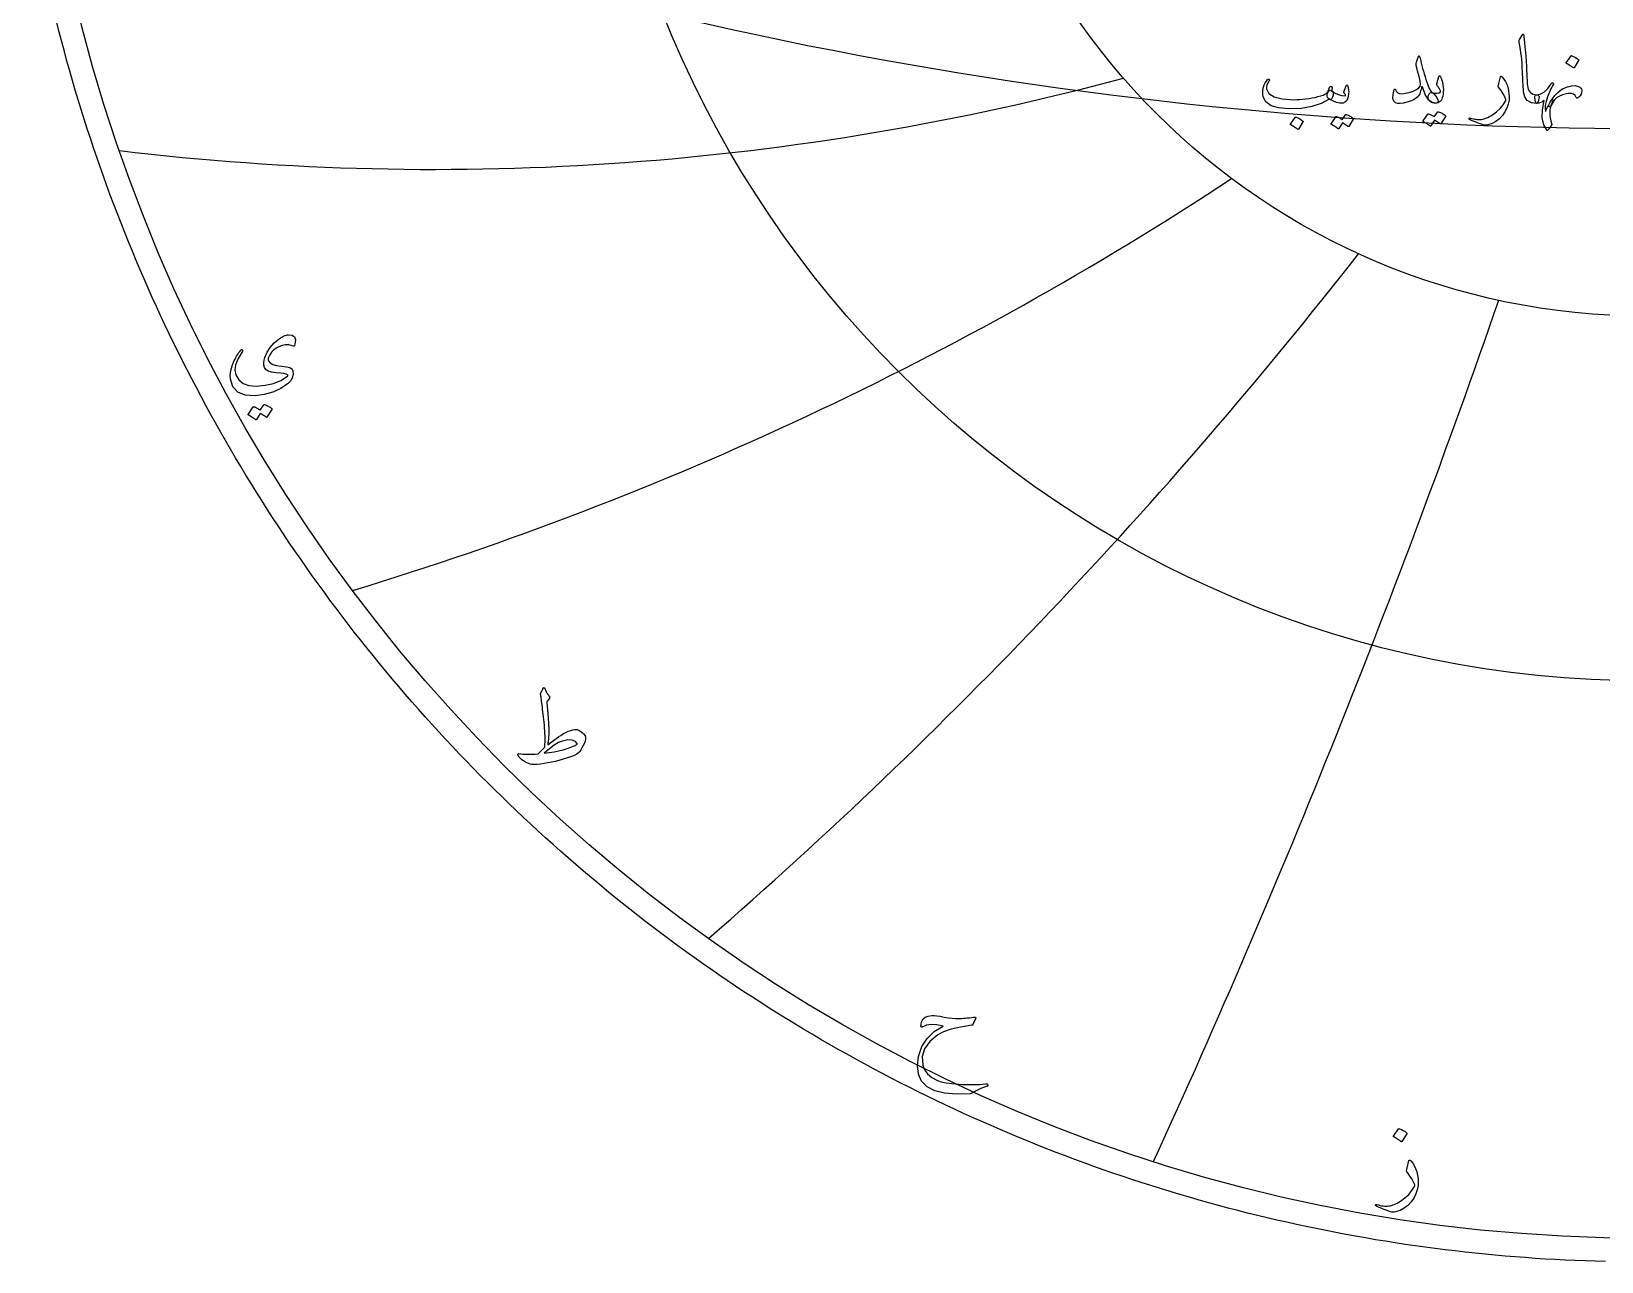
# Model space of a CAD drawing. Header units: millimetres. Extents: x -78 to 78, y -78 to 80.
# Drawn here: x -76.5 to -2.1, y -77.6 to -19.3 of the extents above; entities that cross this region are included whole.
import ezdxf

# ---------------------------------------------------------------- set-up
doc = ezdxf.new("R2010")
doc.units = ezdxf.units.MM
for name, color, linetype in [('CUT_OUTER', 1, 'Continuous'), ('ENGRAVE', 7, 'Continuous'), ('ENGRAVE_FINE', 8, 'Continuous'), ('TEXT', 5, 'Continuous')]:
    doc.layers.add(name, color=color, linetype=linetype)

msp = doc.modelspace()

# ---------------------------------------------------------------- linework, layer by layer
at = {"layer": 'CUT_OUTER'}
msp.add_lwpolyline([(-1.905, -77.6016), (-2.3811, -77.5885), (-2.8572, -77.5724), (-3.3331, -77.5534), (-3.8089, -77.5315), (-4.2845, -77.5067), (-4.76, -77.4789), (-5.2353, -77.4483), (-5.7104, -77.4147), (-6.1853, -77.3782), (-6.66, -77.3388), (-7.1344, -77.2964), (-7.6086, -77.2512), (-8.0824, -77.2031), (-8.556, -77.152), (-9.0292, -77.0981), (-9.5021, -77.0412), (-9.9747, -76.9815), (-10.4468, -76.9188), (-10.9186, -76.8533), (-11.39, -76.7848), (-11.8609, -76.7135), (-12.3314, -76.6393), (-12.8014, -76.5622), (-13.2709, -76.4822), (-13.74, -76.3993), (-14.2085, -76.3136), (-14.6765, -76.2249), (-15.1439, -76.1335), (-15.6107, -76.0391), (-16.077, -75.9419), (-16.5427, -75.8418), (-17.0077, -75.7389), (-17.4721, -75.6331), (-17.9359, -75.5245), (-18.399, -75.413), (-18.8613, -75.2987), (-19.323, -75.1815), (-19.7839, -75.0615), (-20.2441, -74.9387), (-20.7036, -74.8131), (-21.1622, -74.6847), (-21.6201, -74.5534), (-22.0771, -74.4194), (-22.5333, -74.2825), (-22.9887, -74.1428), (-23.4432, -74.0004), (-23.8968, -73.8551), (-24.3495, -73.7071), (-24.8013, -73.5563), (-25.2522, -73.4028), (-25.7021, -73.2464), (-26.1511, -73.0874), (-26.599, -72.9255), (-27.046, -72.7609), (-27.4919, -72.5936), (-27.9369, -72.4236), (-28.3807, -72.2508), (-28.8235, -72.0753), (-29.2652, -71.8971), (-29.7058, -71.7161), (-30.1453, -71.5325), (-30.5836, -71.3462), (-31.0208, -71.1572), (-31.4569, -70.9655), (-31.8917, -70.7712), (-32.3253, -70.5742), (-32.7578, -70.3745), (-33.189, -70.1722), (-33.6189, -69.9672), (-34.0476, -69.7596), (-34.475, -69.5494), (-34.9011, -69.3365), (-35.3259, -69.1211), (-35.7493, -68.903), (-36.1714, -68.6824), (-36.5922, -68.4591), (-37.0115, -68.2333), (-37.4295, -68.0049), (-37.8461, -67.774), (-38.2612, -67.5405), (-38.6749, -67.3045), (-39.0872, -67.0659), (-39.4979, -66.8248), (-39.9072, -66.5812), (-40.315, -66.3351), (-40.7213, -66.0864), (-41.126, -65.8353), (-41.5292, -65.5818), (-41.9308, -65.3257), (-42.3309, -65.0672), (-42.7293, -64.8062), (-43.1261, -64.5428), (-43.5214, -64.277), (-43.9149, -64.0087), (-44.3069, -63.7381), (-44.6971, -63.465), (-45.0857, -63.1896), (-45.4726, -62.9117), (-45.8577, -62.6315), (-46.2412, -62.349), (-46.6229, -62.0641), (-47.0028, -61.7768), (-47.381, -61.4873), (-47.7574, -61.1954), (-48.1319, -60.9012), (-48.5047, -60.6047), (-48.8757, -60.306), (-49.2448, -60.0049), (-49.612, -59.7016), (-49.9774, -59.3961), (-50.3409, -59.0883), (-50.7025, -58.7783), (-51.0622, -58.4661), (-51.42, -58.1517), (-51.7759, -57.8351), (-52.1298, -57.5163), (-52.4817, -57.1954), (-52.8317, -56.8723), (-53.1796, -56.547), (-53.5256, -56.2197), (-53.8695, -55.8902), (-54.2115, -55.5586), (-54.5513, -55.2249), (-54.8892, -54.8892), (-55.2249, -54.5513), (-55.5586, -54.2115), (-55.8902, -53.8695), (-56.2197, -53.5256), (-56.547, -53.1796), (-56.8723, -52.8317), (-57.1954, -52.4817), (-57.5163, -52.1298), (-57.8351, -51.7759), (-58.1517, -51.42), (-58.4661, -51.0622), (-58.7783, -50.7025), (-59.0883, -50.3409), (-59.3961, -49.9774), (-59.7016, -49.612), (-60.0049, -49.2448), (-60.306, -48.8757), (-60.6047, -48.5047), (-60.9012, -48.1319), (-61.1954, -47.7574), (-61.4873, -47.381), (-61.7768, -47.0028), (-62.0641, -46.6229), (-62.349, -46.2412), (-62.6315, -45.8577), (-62.9117, -45.4726), (-63.1896, -45.0857), (-63.465, -44.6971), (-63.7381, -44.3069), (-64.0087, -43.9149), (-64.277, -43.5214), (-64.5428, -43.1261), (-64.8062, -42.7293), (-65.0672, -42.3309), (-65.3257, -41.9308), (-65.5818, -41.5292), (-65.8353, -41.126), (-66.0864, -40.7213), (-66.3351, -40.315), (-66.5812, -39.9072), (-66.8248, -39.4979), (-67.0659, -39.0872), (-67.3045, -38.6749), (-67.5405, -38.2612), (-67.774, -37.8461), (-68.0049, -37.4295), (-68.2333, -37.0115), (-68.4591, -36.5922), (-68.6824, -36.1714), (-68.903, -35.7493), (-69.1211, -35.3259), (-69.3365, -34.9011), (-69.5494, -34.475), (-69.7596, -34.0476), (-69.9672, -33.6189), (-70.1722, -33.189), (-70.3745, -32.7578), (-70.5742, -32.3253), (-70.7712, -31.8917), (-70.9655, -31.4569), (-71.1572, -31.0208), (-71.3462, -30.5836), (-71.5325, -30.1453), (-71.7161, -29.7058), (-71.8971, -29.2652), (-72.0753, -28.8235), (-72.2508, -28.3807), (-72.4236, -27.9369), (-72.5936, -27.4919), (-72.7609, -27.046), (-72.9255, -26.599), (-73.0874, -26.1511), (-73.2464, -25.7021), (-73.4028, -25.2522), (-73.5563, -24.8013), (-73.7071, -24.3495), (-73.8551, -23.8968), (-74.0004, -23.4432), (-74.1428, -22.9887), (-74.2825, -22.5333), (-74.4194, -22.0771), (-74.5534, -21.6201), (-74.6847, -21.1622), (-74.8131, -20.7036), (-74.9387, -20.2441), (-75.0615, -19.7839), (-75.1815, -19.323), (-75.2987, -18.8613)], dxfattribs=at)
at = {"layer": 'ENGRAVE'}
for radius in [76.5, 50.0761, 32.7793]:
    msp.add_circle((0, 0), radius, dxfattribs=at)
for centre, radius, start, end in [((-57.3903, 99.403), 125.2286, 263.151501, 285.109988), ((-107.9263, 107.9263), 160.6356, 286.879767, 303.348632), ((-197.8941, 114.2542), 233.931, 311.00294, 321.982183), ((-440.9379, 118.149), 459.2309, 335.421907, 340.911529)]:
    msp.add_arc(centre, radius, start, end, dxfattribs=at)
at = {"layer": 'ENGRAVE_FINE'}
msp.add_arc((0, 178.2403), 202.1254, 247.925664, 292.074336, dxfattribs=at)
at = {"layer": 'TEXT'}
for points in [[(-5.8362, -19.4408), (-5.8274, -19.4272), (-5.8192, -19.4181), (-5.8116, -19.4136), (-5.8045, -19.4136), (-5.7938, -19.4195), (-5.7842, -19.4374), (-5.7757, -19.4671), (-5.7683, -19.5086), (-5.731, -19.8465), (-5.7005, -20.159), (-5.6767, -20.446), (-5.6598, -20.7075), (-5.6489, -20.9312), (-5.6388, -21.1317), (-5.6297, -21.309), (-5.6213, -21.4631), (-5.6141, -21.594), (-5.6083, -21.7017), (-5.6039, -21.7863), (-5.601, -21.8476), (-5.5608, -22.0314), (-5.472, -22.1666), (-5.3346, -22.2531), (-5.1485, -22.291), (-5.0968, -22.3046), (-5.0637, -22.3362), (-5.0493, -22.386), (-5.0535, -22.4539), (-5.0747, -22.5608), (-5.0976, -22.6371), (-5.1222, -22.6829), (-5.1485, -22.6982), (-5.4104, -22.6637), (-5.6032, -22.5602), (-5.7271, -22.3877), (-5.7819, -22.1462), (-5.7905, -22.0307), (-5.7983, -21.9149), (-5.8052, -21.7989), (-5.8113, -21.6825), (-5.8168, -21.5659), (-5.8221, -21.4489), (-5.827, -21.3317), (-5.8317, -21.2142), (-5.8402, -20.9902), (-5.852, -20.7884), (-5.8673, -20.609), (-5.886, -20.4519), (-5.908, -20.3011), (-5.9335, -20.1403), (-5.9623, -19.9697), (-5.9946, -19.7891), (-5.9988, -19.7566), (-5.9979, -19.7269), (-5.992, -19.7), (-5.981, -19.676)], [(-10.6816, -20.5537), (-10.6556, -20.6723), (-10.6273, -20.7929), (-10.5968, -20.9155), (-10.564, -21.0401), (-10.5289, -21.1672), (-10.4916, -21.2974), (-10.452, -21.4307), (-10.4102, -21.5671), (-10.3256, -21.8126), (-10.2484, -21.9969), (-10.1786, -22.1202), (-10.1161, -22.1824), (-10.0615, -22.2195), (-10.0064, -22.2718), (-9.9507, -22.3394), (-9.8944, -22.4222), (-9.8413, -22.5248), (-9.8265, -22.602), (-9.8503, -22.6538), (-9.9125, -22.6801), (-10.1136, -22.6597), (-10.2914, -22.5263), (-10.4461, -22.2797), (-10.5776, -21.92), (-10.5804, -21.9141), (-10.5844, -21.9098), (-10.5894, -21.9073), (-10.5957, -21.9064), (-10.6002, -21.9073), (-10.6047, -21.9098), (-10.6092, -21.9141), (-10.6138, -21.92), (-10.6265, -21.9783), (-10.642, -22.0399), (-10.6604, -22.1049), (-10.6816, -22.1734), (-10.7048, -22.2381), (-10.7291, -22.2921), (-10.7546, -22.3354), (-10.7812, -22.3679), (-10.8767, -22.4513), (-10.9961, -22.5251), (-11.1391, -22.5893), (-11.306, -22.6439), (-11.4756, -22.6843), (-11.6227, -22.7016), (-11.7471, -22.6956), (-11.8489, -22.6665), (-11.936, -22.5936), (-11.9755, -22.4652), (-11.9676, -22.2814), (-11.9122, -22.0422), (-11.9068, -22.0342), (-11.8998, -22.0286), (-11.891, -22.0252), (-11.8805, -22.0241), (-11.8681, -22.0255), (-11.8579, -22.0297), (-11.85, -22.0368), (-11.8443, -22.0467), (-11.8228, -22.0967), (-11.7991, -22.1383), (-11.7731, -22.1714), (-11.7448, -22.196), (-11.6566, -22.2288), (-11.5367, -22.2367), (-11.3851, -22.2197), (-11.2019, -22.1779), (-11.0065, -22.1151), (-10.8547, -22.0444), (-10.7464, -21.9658), (-10.6816, -21.8793), (-10.6709, -21.7916), (-10.6884, -21.6418), (-10.7342, -21.4297), (-10.8083, -21.1554), (-10.8439, -21.0109), (-10.8649, -20.8942), (-10.8711, -20.8051), (-10.8626, -20.7437), (-10.7766, -20.4994), (-10.7673, -20.4737), (-10.7574, -20.4553), (-10.7469, -20.4443), (-10.7359, -20.4406), (-10.7223, -20.4477), (-10.7088, -20.4689), (-10.6952, -20.5042), (-10.6816, -20.5537)], [(-3.5334, -20.4451), (-3.5277, -20.4395), (-3.5198, -20.4361), (-3.5096, -20.4349), (-3.4972, -20.4361), (-3.4093, -20.4717), (-3.3264, -20.5153), (-3.2487, -20.5667), (-3.176, -20.6261), (-3.1689, -20.6351), (-3.1658, -20.6442), (-3.1667, -20.6532), (-3.1715, -20.6623), (-3.3841, -21.0061), (-3.392, -21.0143), (-3.4022, -21.0163), (-3.4146, -21.0121), (-3.4293, -21.0016), (-3.4421, -20.9926), (-3.4621, -20.979), (-3.4896, -20.9609), (-3.5243, -20.9383), (-3.567, -20.9111), (-3.6182, -20.8794), (-3.6779, -20.8433), (-3.746, -20.8025), (-3.7551, -20.7958), (-3.7596, -20.789), (-3.7596, -20.7822), (-3.7551, -20.7754)], [(-14.8846, -22.101), (-14.8802, -22.1032), (-14.8761, -22.1055), (-14.8723, -22.1078), (-14.8688, -22.11), (-14.8652, -22.1126), (-14.8614, -22.1157), (-14.8573, -22.1194), (-14.8529, -22.1236), (-14.8165, -22.1666), (-14.802, -22.2277), (-14.8097, -22.3068), (-14.8394, -22.4041), (-14.8668, -22.4632), (-14.8948, -22.5002), (-14.9233, -22.5152), (-14.9525, -22.5082), (-14.9672, -22.5011), (-14.9796, -22.498), (-14.9898, -22.4988), (-14.9977, -22.5036), (-15.3687, -22.7067), (-15.8121, -22.8497), (-16.3278, -22.9329), (-16.916, -22.9561), (-17.3916, -22.9153), (-17.7507, -22.8068), (-17.9933, -22.6303), (-18.1194, -22.386), (-18.1389, -22.2706), (-18.1431, -22.1553), (-18.1321, -22.0399), (-18.1058, -21.9245), (-18.0699, -21.8225), (-18.0255, -21.7289), (-17.9726, -21.6438), (-17.9113, -21.5671), (-17.8997, -21.5575), (-17.8875, -21.5513), (-17.8748, -21.5485), (-17.8615, -21.549), (-17.8491, -21.5544), (-17.8389, -21.5615), (-17.831, -21.5702), (-17.8253, -21.5807), (-17.8228, -21.5909), (-17.8242, -21.6033), (-17.8296, -21.618), (-17.8389, -21.635), (-17.9045, -21.7311), (-17.9475, -21.825), (-17.9678, -21.9166), (-17.9656, -22.006), (-17.8581, -22.2299), (-17.6082, -22.3905), (-17.2157, -22.4878), (-16.6807, -22.5217), (-16.5338, -22.5195), (-16.3872, -22.5127), (-16.2409, -22.5014), (-16.0948, -22.4855), (-15.9499, -22.4652), (-15.807, -22.4403), (-15.666, -22.4109), (-15.527, -22.377), (-15.3922, -22.3385), (-15.2816, -22.3), (-15.1954, -22.2616), (-15.1334, -22.2231), (-15.1095, -22.2028), (-15.0876, -22.1779), (-15.0677, -22.1485), (-15.0497, -22.1146), (-15.0329, -22.0767), (-15.0164, -22.0354), (-15.0001, -21.9907), (-14.9841, -21.9426), (-14.9779, -21.9279), (-14.9683, -21.9155), (-14.9553, -21.9053), (-14.9389, -21.8974), (-14.9214, -21.8932), (-14.905, -21.894), (-14.8897, -21.8999), (-14.8755, -21.911), (-14.8642, -21.9262), (-14.8575, -21.9449), (-14.8552, -21.967), (-14.8575, -21.9924)], [(-9.7677, -22.015), (-9.7943, -21.9706), (-9.8198, -21.9325), (-9.8441, -21.9005), (-9.8673, -21.8748), (-9.8839, -21.8527), (-9.8933, -21.8273), (-9.8953, -21.7984), (-9.8899, -21.7662), (-9.7949, -21.4224), (-9.7816, -21.3924), (-9.7643, -21.3839), (-9.7431, -21.3969), (-9.718, -21.4314), (-9.6801, -21.5046), (-9.6478, -21.5931), (-9.6213, -21.6969), (-9.6003, -21.816), (-9.5882, -21.9302), (-9.5834, -22.0422), (-9.5859, -22.1519), (-9.5958, -22.2593), (-9.6119, -22.3529), (-9.6331, -22.4346), (-9.6594, -22.5045), (-9.6908, -22.5624), (-9.7296, -22.6054), (-9.7824, -22.6394), (-9.8495, -22.6642), (-9.9306, -22.6801), (-10.0137, -22.6832), (-10.0912, -22.6699), (-10.163, -22.6402), (-10.2292, -22.5941), (-10.2804, -22.5356), (-10.3072, -22.4686), (-10.3098, -22.3931), (-10.288, -22.3091), (-10.2532, -22.2404), (-10.2122, -22.1971), (-10.165, -22.1793), (-10.1116, -22.1869), (-9.9883, -22.2166), (-9.8808, -22.2197), (-9.7892, -22.1963), (-9.7134, -22.1462), (-9.7117, -22.1329), (-9.7202, -22.1066), (-9.7389, -22.0673), (-9.7677, -22.015)], [(-6.8768, -21.4359), (-6.8742, -21.4277), (-6.8711, -21.4212), (-6.8674, -21.4164), (-6.8632, -21.4133), (-6.8505, -21.4122), (-6.8349, -21.4178), (-6.8165, -21.4303), (-6.7953, -21.4495), (-6.7128, -21.5476), (-6.6415, -21.661), (-6.5816, -21.7897), (-6.5329, -21.9336), (-6.495, -22.0885), (-6.4719, -22.2412), (-6.4634, -22.3917), (-6.4696, -22.5398), (-6.5097, -22.7349), (-6.5759, -22.9221), (-6.6681, -23.1014), (-6.7863, -23.2727), (-6.9277, -23.428), (-7.0894, -23.5544), (-7.2715, -23.6519), (-7.474, -23.7206), (-7.5283, -23.7322), (-7.5825, -23.7353), (-7.6368, -23.73), (-7.6911, -23.7161), (-7.8163, -23.6724), (-7.9292, -23.6319), (-8.03, -23.5944), (-8.1187, -23.56), (-8.1949, -23.5288), (-8.2583, -23.5007), (-8.3091, -23.4756), (-8.3471, -23.4537), (-8.3551, -23.4469), (-8.3607, -23.4401), (-8.3641, -23.4334), (-8.3652, -23.4266), (-8.3644, -23.4178), (-8.3618, -23.4096), (-8.3576, -23.402), (-8.3517, -23.3949), (-8.344, -23.3895), (-8.3347, -23.387), (-8.3237, -23.3873), (-8.3109, -23.3904), (-8.2335, -23.4112), (-8.1594, -23.4283), (-8.0887, -23.4417), (-8.0214, -23.4515), (-7.9569, -23.4575), (-7.8947, -23.4599), (-7.8348, -23.4587), (-7.7771, -23.4537), (-7.7195, -23.4445), (-7.66, -23.4305), (-7.5985, -23.4117), (-7.535, -23.3881), (-7.4696, -23.3594), (-7.4021, -23.3253), (-7.3327, -23.2859), (-7.2613, -23.2411), (-7.0609, -23.0969), (-6.8892, -22.9402), (-6.7464, -22.7711), (-6.6325, -22.5896), (-6.6251, -22.5749), (-6.6212, -22.5579), (-6.6206, -22.5387), (-6.6234, -22.5172), (-6.6709, -22.3902), (-6.7456, -22.2491), (-6.8474, -22.0939), (-6.9763, -21.9245), (-6.982, -21.9138), (-6.9854, -21.9042), (-6.9865, -21.8957), (-6.9854, -21.8883)], [(-15.0203, -22.4629), (-15.0695, -22.4163), (-15.095, -22.3577), (-15.0967, -22.2873), (-15.0746, -22.205), (-15.0268, -22.1312), (-14.983, -22.0863), (-14.9431, -22.0702), (-14.9072, -22.0829), (-14.7376, -22.1951), (-14.5679, -22.274), (-14.3982, -22.3196), (-14.2286, -22.3317), (-14.2227, -22.3306), (-14.2184, -22.3272), (-14.2159, -22.3215), (-14.215, -22.3136), (-14.2193, -22.2986), (-14.232, -22.2763), (-14.2532, -22.2466), (-14.2829, -22.2096), (-14.2885, -22.1983), (-14.2919, -22.1869), (-14.2931, -22.1756), (-14.2919, -22.1643), (-14.1833, -21.8522), (-14.1783, -21.8403), (-14.172, -21.8318), (-14.1647, -21.8267), (-14.1562, -21.825), (-14.1477, -21.8264), (-14.1404, -21.8307), (-14.1341, -21.8377), (-14.1291, -21.8476), (-14.0951, -21.9491), (-14.0748, -22.0501), (-14.068, -22.1505), (-14.0748, -22.2503), (-14.0968, -22.3744), (-14.1268, -22.4754), (-14.1647, -22.5531), (-14.2105, -22.6077), (-14.2453, -22.6377), (-14.2772, -22.6597), (-14.3063, -22.6739), (-14.3326, -22.6801), (-14.4842, -22.6835), (-14.6493, -22.6484), (-14.828, -22.5749), (-15.0203, -22.4629)], [(-4.4247, -22.662), (-4.4744, -22.7689), (-4.5106, -22.8814), (-4.5332, -22.9996), (-4.5423, -23.1234), (-4.5383, -23.2524), (-4.5219, -23.3859), (-4.4931, -23.5238), (-4.4518, -23.6664), (-4.4467, -23.6853), (-4.445, -23.7014), (-4.4467, -23.7147), (-4.4518, -23.7252), (-4.6147, -23.9559), (-4.6297, -23.9726), (-4.643, -23.9819), (-4.6545, -23.9839), (-4.6644, -23.9785), (-4.8194, -23.713), (-4.8952, -23.387), (-4.8918, -23.0004), (-4.8092, -22.5534), (-4.8881, -22.6167), (-4.971, -22.662), (-5.0578, -22.6891), (-5.1485, -22.6982), (-5.168, -22.6922), (-5.1859, -22.6744), (-5.202, -22.6447), (-5.2164, -22.6032), (-5.2246, -22.5781), (-5.2311, -22.5528), (-5.2359, -22.5272), (-5.239, -22.5014), (-5.2413, -22.4755), (-5.2435, -22.4499), (-5.2458, -22.4246), (-5.2481, -22.3996), (-5.2452, -22.3538), (-5.2277, -22.3204), (-5.1955, -22.2995), (-5.1485, -22.291), (-4.9639, -22.2497), (-4.79, -22.1485), (-4.6268, -21.9873), (-4.4744, -21.7662), (-4.4538, -21.7382), (-4.4326, -21.7221), (-4.4108, -21.7178), (-4.3885, -21.7255), (-4.3721, -21.7399), (-4.3636, -21.756), (-4.363, -21.7738), (-4.3704, -21.7933), (-4.4104, -21.864), (-4.449, -21.9358), (-4.4862, -22.0088), (-4.5219, -22.0829), (-4.5563, -22.1581), (-4.5892, -22.2344), (-4.6208, -22.3119), (-4.6509, -22.3905), (-4.7176, -22.6046), (-4.7549, -22.7898), (-4.7628, -22.9462), (-4.7414, -23.0737), (-4.7394, -23.0776), (-4.738, -23.0805), (-4.7371, -23.0822), (-4.7368, -23.0827), (-4.7365, -23.0822), (-4.7357, -23.0805), (-4.7343, -23.0776), (-4.7323, -23.0737), (-4.7047, -23.0088), (-4.6763, -22.9453), (-4.6471, -22.8832), (-4.6169, -22.8226), (-4.5857, -22.7631), (-4.553, -22.7044), (-4.519, -22.6466), (-4.4835, -22.5896), (-4.4577, -22.55), (-4.4348, -22.5263), (-4.4148, -22.5183), (-4.3975, -22.5263), (-4.389, -22.5432), (-4.3907, -22.5715), (-4.4026, -22.6111), (-4.4247, -22.662)], [(-3.2846, -22.4177), (-3.3431, -22.3261), (-3.4192, -22.2639), (-3.5128, -22.2311), (-3.6239, -22.2277), (-3.6869, -22.2357), (-3.7494, -22.2463), (-3.8114, -22.2595), (-3.8727, -22.2752), (-3.9335, -22.294), (-3.9937, -22.3164), (-4.0534, -22.3426), (-4.1125, -22.3724), (-4.2137, -22.4403), (-4.3093, -22.5353), (-4.3992, -22.6575), (-4.4835, -22.8068), (-4.5075, -22.8404), (-4.5298, -22.8599), (-4.5505, -22.8653), (-4.5694, -22.8565), (-4.5853, -22.839), (-4.5921, -22.8181), (-4.5898, -22.7937), (-4.5785, -22.766), (-4.5612, -22.7296), (-4.5457, -22.697), (-4.5318, -22.6685), (-4.5197, -22.6439), (-4.5089, -22.623), (-4.4993, -22.6054), (-4.4908, -22.5913), (-4.4835, -22.5805), (-4.417, -22.4804), (-4.3489, -22.3883), (-4.279, -22.304), (-4.2075, -22.2277), (-4.1343, -22.1589), (-4.0593, -22.0976), (-3.9827, -22.0436), (-3.9044, -21.9969), (-3.7033, -21.9056), (-3.5164, -21.8578), (-3.3437, -21.8536), (-3.185, -21.8929), (-3.1175, -21.9271), (-3.0685, -21.9709), (-3.0383, -22.0244), (-3.0267, -22.0874), (-3.0335, -22.1734), (-3.0584, -22.2548), (-3.1013, -22.3317), (-3.1624, -22.4041), (-3.2023, -22.4355), (-3.2359, -22.4482), (-3.2634, -22.4423), (-3.2846, -22.4177)], [(-16.5993, -23.3587), (-16.5936, -23.3531), (-16.5857, -23.3497), (-16.5755, -23.3485), (-16.5631, -23.3497), (-16.4751, -23.3853), (-16.3923, -23.4288), (-16.3145, -23.4803), (-16.2419, -23.5397), (-16.2348, -23.5487), (-16.2317, -23.5578), (-16.2325, -23.5668), (-16.2373, -23.5759), (-16.45, -23.9197), (-16.4579, -23.9279), (-16.4681, -23.9299), (-16.4805, -23.9256), (-16.4952, -23.9152), (-16.5079, -23.9061), (-16.528, -23.8926), (-16.5554, -23.8745), (-16.5902, -23.8518), (-16.6329, -23.8247), (-16.6841, -23.793), (-16.7438, -23.7568), (-16.8119, -23.7161), (-16.821, -23.7093), (-16.8255, -23.7025), (-16.8255, -23.6958), (-16.821, -23.689)], [(-14.215, -23.232), (-14.2094, -23.2264), (-14.2014, -23.223), (-14.1913, -23.2219), (-14.1788, -23.223), (-14.1343, -23.2397), (-14.0912, -23.258), (-14.0495, -23.2781), (-14.0092, -23.2999), (-13.97, -23.3236), (-13.9317, -23.3497), (-13.8942, -23.3779), (-13.8576, -23.4085), (-13.8505, -23.4178), (-13.8474, -23.4277), (-13.8483, -23.4382), (-13.8531, -23.4492), (-14.0702, -23.793), (-14.0762, -23.7976), (-14.0849, -23.7976), (-14.0965, -23.793), (-14.111, -23.784), (-14.1209, -23.7756), (-14.137, -23.7642), (-14.1593, -23.7496), (-14.1879, -23.732), (-14.2229, -23.7109), (-14.2648, -23.6861), (-14.3134, -23.6577), (-14.3688, -23.6256), (-14.5408, -23.8926), (-14.5487, -23.9008), (-14.5589, -23.9027), (-14.5713, -23.8985), (-14.586, -23.888), (-14.5987, -23.879), (-14.6188, -23.8654), (-14.6462, -23.8473), (-14.681, -23.8247), (-14.7237, -23.7976), (-14.7749, -23.7659), (-14.8345, -23.7297), (-14.9027, -23.689), (-14.9098, -23.6822), (-14.9129, -23.6754), (-14.912, -23.6686), (-14.9072, -23.6618), (-14.6855, -23.3316), (-14.6799, -23.3259), (-14.672, -23.3225), (-14.6618, -23.3214), (-14.6493, -23.3225), (-14.6114, -23.3348), (-14.5747, -23.3491), (-14.5391, -23.3654), (-14.5046, -23.3836), (-14.4712, -23.4035), (-14.439, -23.4249), (-14.4079, -23.4476), (-14.3779, -23.4718)], [(-9.8492, -23.1008), (-9.8435, -23.0952), (-9.8356, -23.0918), (-9.8254, -23.0906), (-9.813, -23.0918), (-9.7684, -23.1085), (-9.7253, -23.1268), (-9.6836, -23.1469), (-9.6433, -23.1687), (-9.6042, -23.1924), (-9.5658, -23.2185), (-9.5284, -23.2467), (-9.4918, -23.2773), (-9.4847, -23.2866), (-9.4816, -23.2965), (-9.4824, -23.307), (-9.4872, -23.318), (-9.7044, -23.6618), (-9.7103, -23.6664), (-9.7191, -23.6664), (-9.7307, -23.6618), (-9.7451, -23.6528), (-9.755, -23.6444), (-9.7711, -23.633), (-9.7935, -23.6184), (-9.822, -23.6008), (-9.8571, -23.5797), (-9.8989, -23.5549), (-9.9476, -23.5265), (-10.003, -23.4944), (-10.1749, -23.7614), (-10.1828, -23.7696), (-10.193, -23.7715), (-10.2054, -23.7673), (-10.2202, -23.7568), (-10.2329, -23.7478), (-10.253, -23.7342), (-10.2804, -23.7161), (-10.3152, -23.6935), (-10.3579, -23.6664), (-10.409, -23.6347), (-10.4687, -23.5985), (-10.5368, -23.5578), (-10.5439, -23.551), (-10.547, -23.5442), (-10.5462, -23.5374), (-10.5414, -23.5306), (-10.3197, -23.2004), (-10.314, -23.1947), (-10.3061, -23.1913), (-10.2959, -23.1902), (-10.2835, -23.1913), (-10.2456, -23.2036), (-10.2088, -23.2179), (-10.1732, -23.2342), (-10.1387, -23.2524), (-10.1054, -23.2723), (-10.0731, -23.2937), (-10.042, -23.3164), (-10.012, -23.3406)], [(-64.1377, -34.1954), (-64.2939, -34.1432), (-64.4683, -34.1411), (-64.6607, -34.189), (-64.8712, -34.287), (-65.0048, -34.3805), (-65.1161, -34.4921), (-65.2051, -34.6218), (-65.2718, -34.7696), (-65.2784, -34.7992), (-65.279, -34.8299), (-65.2736, -34.8619), (-65.2621, -34.8951), (-65.1855, -34.9982), (-65.057, -35.0761), (-64.8767, -35.1285), (-64.6444, -35.1557), (-64.4152, -35.1801), (-64.2487, -35.2245), (-64.1449, -35.2887), (-64.1039, -35.3729), (-64.0994, -35.549), (-64.1341, -35.7058), (-64.208, -35.8434), (-64.3211, -35.9616), (-64.6803, -36.2068), (-65.0631, -36.3875), (-65.4693, -36.5036), (-65.8991, -36.5552), (-66.3684, -36.5226), (-66.7195, -36.3814), (-66.9524, -36.1317), (-67.067, -35.7734), (-67.0736, -35.5767), (-67.0453, -35.3632), (-66.9819, -35.1328), (-66.8836, -34.8854), (-66.8494, -34.8167), (-66.8142, -34.7503), (-66.7782, -34.6864), (-66.7412, -34.6249), (-66.7031, -34.5654), (-66.6634, -34.5078), (-66.6222, -34.452), (-66.5796, -34.398), (-66.5566, -34.3757), (-66.5361, -34.3667), (-66.518, -34.3709), (-66.5023, -34.3884), (-66.4936, -34.4101), (-66.4915, -34.4318), (-66.496, -34.4535), (-66.5072, -34.4753), (-66.7056, -34.795), (-66.8233, -35.0833), (-66.8601, -35.3403), (-66.816, -35.5659), (-66.6743, -35.8036), (-66.4662, -35.9713), (-66.1917, -36.069), (-65.8509, -36.0967), (-65.4141, -36.062), (-65.0208, -35.9725), (-64.671, -35.828), (-64.3645, -35.6286), (-64.3461, -35.6117), (-64.3392, -35.5948), (-64.3437, -35.5779), (-64.3597, -35.5611), (-64.4245, -35.5297), (-64.537, -35.5031), (-64.6972, -35.4814), (-64.905, -35.4645), (-65.1164, -35.4386), (-65.2778, -35.3897), (-65.3891, -35.318), (-65.4503, -35.2233), (-65.4787, -35.112), (-65.4865, -34.9952), (-65.4738, -34.8731), (-65.4407, -34.7455), (-65.333, -34.4949), (-65.1837, -34.2641), (-64.9928, -34.0533), (-64.7602, -33.8624), (-64.6984, -33.8171), (-64.6384, -33.7779), (-64.5802, -33.7447), (-64.5238, -33.7176), (-64.4695, -33.6962), (-64.4176, -33.6802), (-64.3681, -33.6696), (-64.3211, -33.6645), (-64.1371, -33.6817), (-64.0243, -33.7622), (-63.9827, -33.9061), (-64.0122, -34.1133), (-64.0346, -34.1691), (-64.0629, -34.2014), (-64.0973, -34.2101), (-64.1377, -34.1954)], [(-65.4889, -36.9798), (-65.4829, -36.9738), (-65.4745, -36.9702), (-65.4636, -36.969), (-65.4503, -36.9702), (-65.4028, -36.988), (-65.3568, -37.0076), (-65.3123, -37.029), (-65.2694, -37.0522), (-65.2276, -37.0776), (-65.1867, -37.1053), (-65.1468, -37.1355), (-65.1077, -37.1681), (-65.1002, -37.178), (-65.0968, -37.1886), (-65.0977, -37.1997), (-65.1029, -37.2115), (-65.3345, -37.5782), (-65.3408, -37.5831), (-65.3502, -37.5831), (-65.3626, -37.5782), (-65.3779, -37.5686), (-65.3885, -37.5597), (-65.4057, -37.5475), (-65.4295, -37.5319), (-65.46, -37.5131), (-65.4974, -37.4906), (-65.542, -37.4642), (-65.5939, -37.4339), (-65.653, -37.3997), (-65.8364, -37.6844), (-65.8448, -37.6932), (-65.8557, -37.6953), (-65.869, -37.6907), (-65.8846, -37.6796), (-65.8982, -37.6699), (-65.9196, -37.6555), (-65.9489, -37.6362), (-65.986, -37.612), (-66.0315, -37.5831), (-66.0861, -37.5493), (-66.1498, -37.5107), (-66.2225, -37.4673), (-66.23, -37.46), (-66.2333, -37.4528), (-66.2324, -37.4455), (-66.2273, -37.4383), (-65.9908, -37.086), (-65.9848, -37.08), (-65.9763, -37.0764), (-65.9655, -37.0752), (-65.9522, -37.0764), (-65.9118, -37.0895), (-65.8726, -37.1047), (-65.8346, -37.1221), (-65.7978, -37.1415), (-65.7622, -37.1628), (-65.7278, -37.1855), (-65.6946, -37.2098), (-65.6627, -37.2356)], [(-52.3589, -50.6648), (-52.336, -50.6123), (-52.3155, -50.5658), (-52.2974, -50.5254), (-52.2817, -50.491), (-52.2687, -50.463), (-52.2588, -50.4416), (-52.2518, -50.4268), (-52.2479, -50.4186), (-52.2398, -50.4081), (-52.2298, -50.4005), (-52.218, -50.396), (-52.2045, -50.3945), (-52.1933, -50.3963), (-52.184, -50.4017), (-52.1764, -50.4108), (-52.1707, -50.4235), (-52.1454, -50.485), (-52.1224, -50.5393), (-52.1019, -50.5863), (-52.0838, -50.6261), (-52.0734, -50.6436), (-52.0615, -50.6623), (-52.0481, -50.6822), (-52.0332, -50.7034), (-52.0164, -50.7257), (-51.9976, -50.7492), (-51.9766, -50.7739), (-51.9535, -50.7999), (-51.9391, -50.8261), (-51.9342, -50.8518), (-51.9391, -50.8768), (-51.9535, -50.9012), (-52.0452, -51.0219), (-52.0576, -51.0415), (-52.0657, -51.0617), (-52.0697, -51.0825), (-52.0694, -51.1039), (-52.0223, -51.635), (-51.9921, -52.0654), (-51.9789, -52.3951), (-51.9825, -52.624), (-51.9875, -52.7095), (-51.9927, -52.7875), (-51.9983, -52.8579), (-52.0042, -52.9208), (-52.0104, -52.9765), (-52.0169, -53.0252), (-52.0237, -53.0669), (-52.0307, -53.1018), (-51.8864, -52.9914), (-51.7527, -52.8919), (-51.6295, -52.8032), (-51.5168, -52.7254), (-51.415, -52.6581), (-51.3244, -52.6011), (-51.2449, -52.5544), (-51.1766, -52.5179), (-51.055, -52.4636), (-50.9413, -52.4213), (-50.8355, -52.3912), (-50.7374, -52.3731), (-50.6856, -52.3716), (-50.6313, -52.3815), (-50.5746, -52.4029), (-50.5154, -52.4358), (-50.3984, -52.5188), (-50.3128, -52.5987), (-50.2585, -52.6756), (-50.2355, -52.7495), (-50.2371, -52.8318), (-50.2561, -52.9244), (-50.2926, -53.0273), (-50.3465, -53.1404), (-50.4069, -53.2517), (-50.4624, -53.3443), (-50.513, -53.4182), (-50.5589, -53.4734), (-50.653, -53.543), (-50.8146, -53.6218), (-51.0439, -53.7095), (-51.3407, -53.8064), (-51.5061, -53.8543), (-51.6742, -53.8968), (-51.8451, -53.9339), (-52.0187, -53.9656), (-52.1944, -53.9921), (-52.3716, -54.0139), (-52.5503, -54.0308), (-52.7305, -54.0428), (-52.7964, -54.0295), (-52.859, -54.0139), (-52.9182, -53.9958), (-52.9742, -53.9753), (-53.0274, -53.9523), (-53.0786, -53.927), (-53.1276, -53.8993), (-53.1745, -53.8691), (-53.2568, -53.8088), (-53.3253, -53.7484), (-53.3799, -53.6881), (-53.4206, -53.6278), (-53.4429, -53.5777), (-53.4471, -53.5433), (-53.4332, -53.5246), (-53.4013, -53.5216), (-53.3109, -53.5323), (-53.2137, -53.5403), (-53.1095, -53.5456), (-52.9983, -53.5482), (-52.8802, -53.548), (-52.7552, -53.5452), (-52.6233, -53.5396), (-52.4844, -53.5313), (-52.1659, -53.2176), (-52.16, -53.0915), (-52.1568, -52.9643), (-52.1564, -52.8358), (-52.1586, -52.7061), (-52.1633, -52.5749), (-52.1701, -52.4419), (-52.179, -52.307), (-52.19, -52.1704), (-52.2024, -52.0351), (-52.2153, -51.9044), (-52.2289, -51.7782), (-52.2431, -51.6565), (-52.2573, -51.539), (-52.2708, -51.4254), (-52.2838, -51.3158), (-52.2962, -51.2101), (-52.3078, -51.1122), (-52.3185, -51.0261), (-52.3283, -50.9517), (-52.3372, -50.8892), (-52.3452, -50.838), (-52.3523, -50.7981), (-52.3585, -50.7693), (-52.3637, -50.7516), (-52.367, -50.7317), (-52.3673, -50.7106), (-52.3646, -50.6883), (-52.3589, -50.6648)], [(-51.3262, -52.9232), (-51.5129, -53.0007), (-51.7207, -53.1223), (-51.9496, -53.2879), (-52.1997, -53.4975), (-51.9573, -53.4675), (-51.7273, -53.4305), (-51.5097, -53.3867), (-51.3045, -53.3358), (-51.1119, -53.2787), (-50.9323, -53.2158), (-50.7656, -53.1472), (-50.612, -53.0728), (-50.7163, -52.944), (-50.8701, -52.8762), (-51.0734, -52.8692), (-51.3262, -52.9232)], [(-31.7599, -66.0955), (-31.8757, -66.3561), (-31.8863, -66.3733), (-31.8987, -66.3862), (-31.9128, -66.395), (-31.9288, -66.3995), (-32.4642, -66.484), (-32.9121, -66.5877), (-33.2725, -66.7108), (-33.5455, -66.8531), (-33.9282, -67.1653), (-34.174, -67.5082), (-34.2829, -67.8819), (-34.2549, -68.2864), (-34.1698, -68.5054), (-34.0256, -68.699), (-33.8224, -68.8673), (-33.56, -69.0103), (-33.3757, -69.0742), (-33.1461, -69.1261), (-32.8714, -69.1659), (-32.5514, -69.1937), (-32.3813, -69.2018), (-32.2136, -69.2069), (-32.0483, -69.209), (-31.8854, -69.2081), (-31.7255, -69.2045), (-31.5693, -69.1985), (-31.4167, -69.19), (-31.2677, -69.1792), (-31.2327, -69.1768), (-31.205, -69.1792), (-31.1845, -69.1864), (-31.1712, -69.1985), (-31.1639, -69.2133), (-31.1615, -69.2286), (-31.1639, -69.2446), (-31.1712, -69.2612), (-31.1765, -69.2701), (-31.1826, -69.2775), (-31.1897, -69.2834), (-31.1977, -69.2878), (-31.2063, -69.2915), (-31.2152, -69.2956), (-31.2244, -69.3), (-31.2339, -69.3047), (-31.373, -69.349), (-31.4957, -69.3951), (-31.6022, -69.4431), (-31.6924, -69.4929), (-31.7501, -69.5288), (-31.8028, -69.5592), (-31.8503, -69.5842), (-31.8926, -69.6039), (-31.9293, -69.6189), (-31.9596, -69.6304), (-31.9836, -69.6382), (-32.0012, -69.6425), (-32.6611, -69.6669), (-33.2221, -69.6195), (-33.6842, -69.5004), (-34.0474, -69.3095), (-34.3098, -69.0477), (-34.4648, -68.7207), (-34.5124, -68.3286), (-34.4527, -67.8714), (-34.2947, -67.4108), (-34.0474, -67.0184), (-33.7108, -66.6942), (-33.2849, -66.4381), (-33.5865, -66.3805), (-33.8495, -66.3669), (-34.0739, -66.3974), (-34.2597, -66.4719), (-34.276, -66.4779), (-34.2911, -66.4816), (-34.3049, -66.4828), (-34.3176, -66.4816), (-34.3282, -66.4776), (-34.3357, -66.4707), (-34.3402, -66.4607), (-34.3417, -66.4478), (-34.3351, -66.3878), (-34.3248, -66.3283), (-34.311, -66.2695), (-34.2935, -66.2113), (-34.2319, -66.0982), (-34.1342, -66.0147), (-34.0003, -65.9607), (-33.8302, -65.9362), (-33.7225, -65.9371), (-33.5877, -65.9495), (-33.4257, -65.9733), (-33.2366, -66.0086), (-33.0415, -66.0439), (-32.8614, -66.0677), (-32.6964, -66.0801), (-32.5465, -66.081), (-32.4745, -66.0778), (-32.3981, -66.0732), (-32.3176, -66.067), (-32.2329, -66.0593), (-32.1439, -66.0498), (-32.0507, -66.0382), (-31.9533, -66.0245), (-31.8516, -66.0086), (-31.7934, -66.0068), (-31.7587, -66.0207), (-31.7476, -66.0502), (-31.7599, -66.0955)], [(-11.7038, -71.3098), (-11.6978, -71.3037), (-11.6893, -71.3001), (-11.6785, -71.2989), (-11.6652, -71.3001), (-11.5714, -71.3381), (-11.483, -71.3846), (-11.4001, -71.4395), (-11.3226, -71.5028), (-11.315, -71.5124), (-11.3117, -71.5221), (-11.3126, -71.5317), (-11.3177, -71.5414), (-11.5445, -71.9082), (-11.553, -71.9169), (-11.5639, -71.919), (-11.5771, -71.9145), (-11.5928, -71.9033), (-11.6064, -71.8937), (-11.6278, -71.8792), (-11.6571, -71.8599), (-11.6941, -71.8358), (-11.7397, -71.8068), (-11.7943, -71.773), (-11.8579, -71.7344), (-11.9306, -71.691), (-11.9403, -71.6838), (-11.9451, -71.6765), (-11.9451, -71.6693), (-11.9403, -71.662)], [(-11.2116, -72.8106), (-11.2089, -72.8018), (-11.2055, -72.7949), (-11.2016, -72.7898), (-11.1971, -72.7865), (-11.1835, -72.7853), (-11.1669, -72.7913), (-11.1473, -72.8046), (-11.1247, -72.8251), (-11.0366, -72.9297), (-10.9606, -73.0507), (-10.8967, -73.1879), (-10.8448, -73.3414), (-10.8044, -73.5067), (-10.7797, -73.6696), (-10.7706, -73.83), (-10.7772, -73.9881), (-10.8201, -74.1962), (-10.8907, -74.3959), (-10.989, -74.5871), (-11.1151, -74.7699), (-11.2659, -74.9355), (-11.4384, -75.0703), (-11.6326, -75.1743), (-11.8486, -75.2476), (-11.9065, -75.26), (-11.9644, -75.2633), (-12.0223, -75.2576), (-12.0802, -75.2428), (-12.2137, -75.1962), (-12.3342, -75.1529), (-12.4417, -75.1129), (-12.5363, -75.0763), (-12.6175, -75.043), (-12.6852, -75.013), (-12.7394, -74.9863), (-12.78, -74.9629), (-12.7884, -74.9557), (-12.7944, -74.9484), (-12.7981, -74.9412), (-12.7993, -74.9339), (-12.7984, -74.9246), (-12.7956, -74.9158), (-12.7911, -74.9077), (-12.7848, -74.9002), (-12.7766, -74.8944), (-12.7667, -74.8917), (-12.7549, -74.892), (-12.7413, -74.8953), (-12.6587, -74.9175), (-12.5797, -74.9358), (-12.5043, -74.9501), (-12.4325, -74.9605), (-12.3637, -74.967), (-12.2974, -74.9695), (-12.2334, -74.9682), (-12.1719, -74.9629), (-12.1105, -74.9531), (-12.047, -74.9382), (-11.9814, -74.9181), (-11.9137, -74.8929), (-11.8439, -74.8623), (-11.772, -74.826), (-11.6979, -74.7839), (-11.6218, -74.7361), (-11.4079, -74.5823), (-11.2248, -74.4152), (-11.0725, -74.2348), (-10.951, -74.0412), (-10.9431, -74.0255), (-10.9389, -74.0074), (-10.9383, -73.9869), (-10.9413, -73.964), (-10.992, -73.8285), (-11.0716, -73.678), (-11.1802, -73.5124), (-11.3177, -73.3318), (-11.3238, -73.3203), (-11.3274, -73.3101), (-11.3286, -73.301), (-11.3274, -73.2932)]]:
    msp.add_lwpolyline(points, close=True, dxfattribs=at)

doc.saveas('drawing.dxf')
